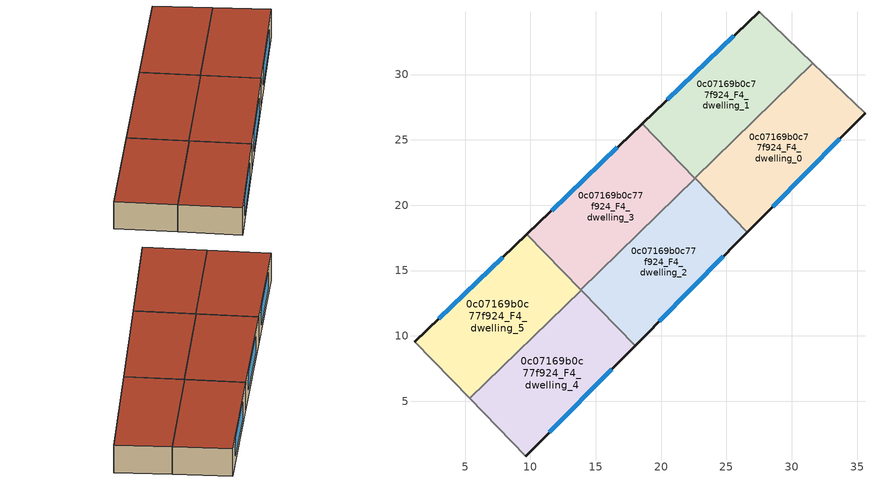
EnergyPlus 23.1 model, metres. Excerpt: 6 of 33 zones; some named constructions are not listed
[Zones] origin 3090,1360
0c07169b0c77f924_F4_dwelling_0
 floor to 0c07169b0c77f924_F3_dwelling_0 (EU_floor_Construction): 35.61,27.02 26.61,17.94 22.59,22.08 31.61,30.85 z12
 wall outside (EU_wall_Construction): 26.61,17.94 35.61,27.02 z12:15
 wall adiabatic (EU_wall_Construction): 35.61,27.02 31.61,30.85 z12:15
 wall to 0c07169b0c77f924_F4_dwelling_1 (EU_wall_Construction): 31.61,30.85 22.59,22.08 z12:15
 wall to 0c07169b0c77f924_F4_dwelling_2 (EU_wall_Construction): 22.61,22.06 26.61,17.94 z12:15
 wall to 0c07169b0c77f924_F4_dwelling_3 (EU_wall_Construction): 22.59,22.08 22.61,22.06 z12:15
 window (EU_Window_Construction): 28.54,19.89 33.68,25.08 z12.64:14.36
 roof outside (EU_roof_Construction): 26.61,17.94 35.61,27.02 31.61,30.85 22.59,22.08 z15
0c07169b0c77f924_F4_dwelling_1
 floor to 0c07169b0c77f924_F3_dwelling_1 (EU_floor_Construction): 31.61,30.85 22.59,22.08 18.56,26.24 27.5,34.79 z12
 wall outside (EU_wall_Construction): 27.5,34.79 18.56,26.24 z12:15
 wall adiabatic (EU_wall_Construction): 31.61,30.85 27.5,34.79 z12:15
 wall to 0c07169b0c77f924_F4_dwelling_3 (EU_wall_Construction): 18.56,26.24 22.59,22.08 z12:15
 window (EU_Window_Construction): 25.58,32.96 20.47,28.07 z12.64:14.36
 roof outside (EU_roof_Construction): 31.61,30.85 27.5,34.79 18.56,26.24 22.59,22.08 z15
0c07169b0c77f924_F4_dwelling_2
 floor to 0c07169b0c77f924_F3_dwelling_2 (EU_floor_Construction): 22.61,22.06 26.61,17.94 18.01,9.26 13.84,13.55 z12
 wall outside (EU_wall_Construction): 18.01,9.26 26.61,17.94 z12:15
 wall to 0c07169b0c77f924_F4_dwelling_3 (EU_wall_Construction): 22.61,22.06 13.84,13.55 z12:15
 wall to 0c07169b0c77f924_F4_dwelling_4 (EU_wall_Construction): 13.89,13.5 18.01,9.26 z12:15
 wall to 0c07169b0c77f924_F4_dwelling_5 (EU_wall_Construction): 13.84,13.55 13.89,13.5 z12:15
 window (EU_Window_Construction): 19.85,11.12 24.77,16.08 z12.64:14.36
 roof outside (EU_roof_Construction): 18.01,9.26 26.61,17.94 22.61,22.06 13.84,13.55 z15
0c07169b0c77f924_F4_dwelling_3
 floor to 0c07169b0c77f924_F3_dwelling_3 (EU_floor_Construction): 18.56,26.24 22.61,22.06 13.84,13.55 9.73,17.79 z12
 wall outside (EU_wall_Construction): 18.56,26.24 9.73,17.79 z12:15
 wall to 0c07169b0c77f924_F4_dwelling_5 (EU_wall_Construction): 9.73,17.79 13.84,13.55 z12:15
 window (EU_Window_Construction): 16.66,24.43 11.62,19.6 z12.64:14.36
 roof outside (EU_roof_Construction): 22.61,22.06 18.56,26.24 9.73,17.79 13.84,13.55 z15
0c07169b0c77f924_F4_dwelling_4
 floor to 0c07169b0c77f924_F3_dwelling_4 (EU_floor_Construction): 13.89,13.5 18.01,9.26 9.64,0.81 5.36,5.21 z12
 wall outside (EU_wall_Construction): 9.64,0.81 18.01,9.26 z12:15
 wall adiabatic (EU_wall_Construction): 5.36,5.21 9.64,0.81 z12:15
 wall to 0c07169b0c77f924_F4_dwelling_5 (EU_wall_Construction): 13.89,13.5 5.36,5.21 z12:15
 window (EU_Window_Construction): 11.43,2.62 16.22,7.45 z12.64:14.36
 roof outside (EU_roof_Construction): 9.64,0.81 18.01,9.26 13.89,13.5 5.36,5.21 z15
0c07169b0c77f924_F4_dwelling_5
 floor to 0c07169b0c77f924_F3_dwelling_5 (EU_floor_Construction): 9.73,17.79 13.89,13.5 5.36,5.21 1.13,9.57 z12
 wall outside (EU_wall_Construction): 9.73,17.79 1.13,9.57 z12:15
 wall adiabatic (EU_wall_Construction): 1.13,9.57 5.36,5.21 z12:15
 window (EU_Window_Construction): 7.89,16.03 2.97,11.33 z12.64:14.36
 roof outside (EU_roof_Construction): 13.89,13.5 9.73,17.79 1.13,9.57 5.36,5.21 z15
[HVACTEMPLATE:THERMOSTAT] Constant Heating Setpoint=20; Constant Cooling Setpoint=50
EU_HeatOnly_0c07169b0c77f924_F0_dwelling_5; EU_HeatOnly_0c07169b0c77f924_F0_dwelling_6; EU_HeatOnly_0c07169b0c77f924_F1_dwelling_0; EU_HeatOnly_0c07169b0c77f924_F1_dwelling_1; EU_HeatOnly_0c07169b0c77f924_F1_dwelling_2; EU_HeatOnly_0c07169b0c77f924_F1_dwelling_3; EU_HeatOnly_0c07169b0c77f924_F1_dwelling_4; EU_HeatOnly_0c07169b0c77f924_F1_dwelling_5; EU_HeatOnly_0c07169b0c77f924_F1_dwelling_6; EU_HeatOnly_0c07169b0c77f924_F2_dwelling_0; EU_HeatOnly_0c07169b0c77f924_F2_dwelling_1; EU_HeatOnly_0c07169b0c77f924_F2_dwelling_2; EU_HeatOnly_0c07169b0c77f924_F2_dwelling_3; EU_HeatOnly_0c07169b0c77f924_F2_dwelling_4; EU_HeatOnly_0c07169b0c77f924_F2_dwelling_5; EU_HeatOnly_0c07169b0c77f924_F2_dwelling_6; EU_HeatOnly_0c07169b0c77f924_F3_dwelling_0; EU_HeatOnly_0c07169b0c77f924_F3_dwelling_1; EU_HeatOnly_0c07169b0c77f924_F3_dwelling_2; EU_HeatOnly_0c07169b0c77f924_F3_dwelling_3; EU_HeatOnly_0c07169b0c77f924_F3_dwelling_4; EU_HeatOnly_0c07169b0c77f924_F3_dwelling_5; EU_HeatOnly_0c07169b0c77f924_F4_dwelling_0; EU_HeatOnly_0c07169b0c77f924_F4_dwelling_1; EU_HeatOnly_0c07169b0c77f924_F4_dwelling_2; EU_HeatOnly_0c07169b0c77f924_F4_dwelling_3; EU_HeatOnly_0c07169b0c77f924_F4_dwelling_4; EU_HeatOnly_0c07169b0c77f924_F4_dwelling_5
